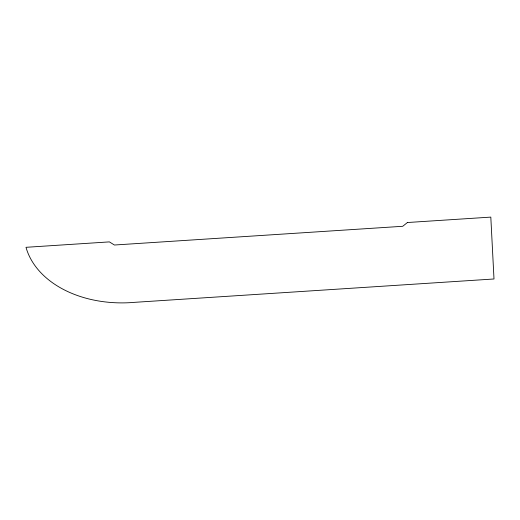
<?xml version="1.0" encoding="UTF-8"?>
<svg xmlns="http://www.w3.org/2000/svg" width="520" height="520" viewBox="0 0 520 520"><rect width="100%" height="100%" fill="white"/><g stroke="black" fill="none" stroke-linecap="round" stroke-linejoin="round"><path stroke-width="0.78" d="M407.413 222.521L402.753 226.285L114.413 245.018L109.388 241.891L26 247.312A103.623 73.658 -4.5 0 0 134.595 302.334L494 278.98L490.809 217.107L407.413 222.521"/></g></svg>
